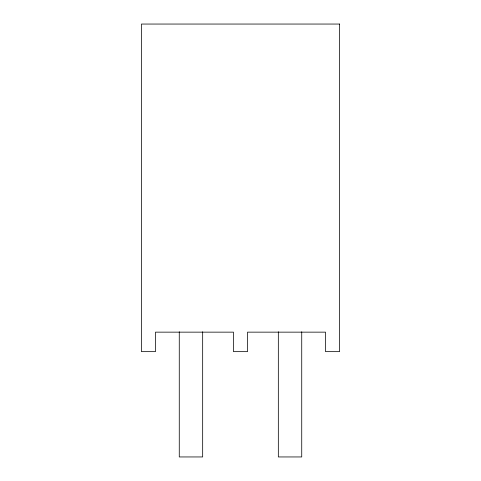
<?xml version="1.0" encoding="UTF-8"?>
<svg xmlns="http://www.w3.org/2000/svg" width="481" height="481" viewBox="0 0 481 481"><rect width="100%" height="100%" fill="white"/><g stroke="black" fill="none" stroke-linecap="round" stroke-linejoin="round"><path stroke-width="0.72" d="M301.731 331.776L301.731 456.95L278.331 456.95L278.331 331.776M202.669 331.776L202.669 456.95L179.269 456.95L179.269 331.776M339.562 24.05L141.438 24.05L141.438 351.647L155.477 351.647L155.477 332.149L233.477 332.149L233.477 351.647L247.523 351.647L247.523 332.149L325.523 332.149L325.523 351.647L339.562 351.647L339.562 24.05"/></g></svg>
